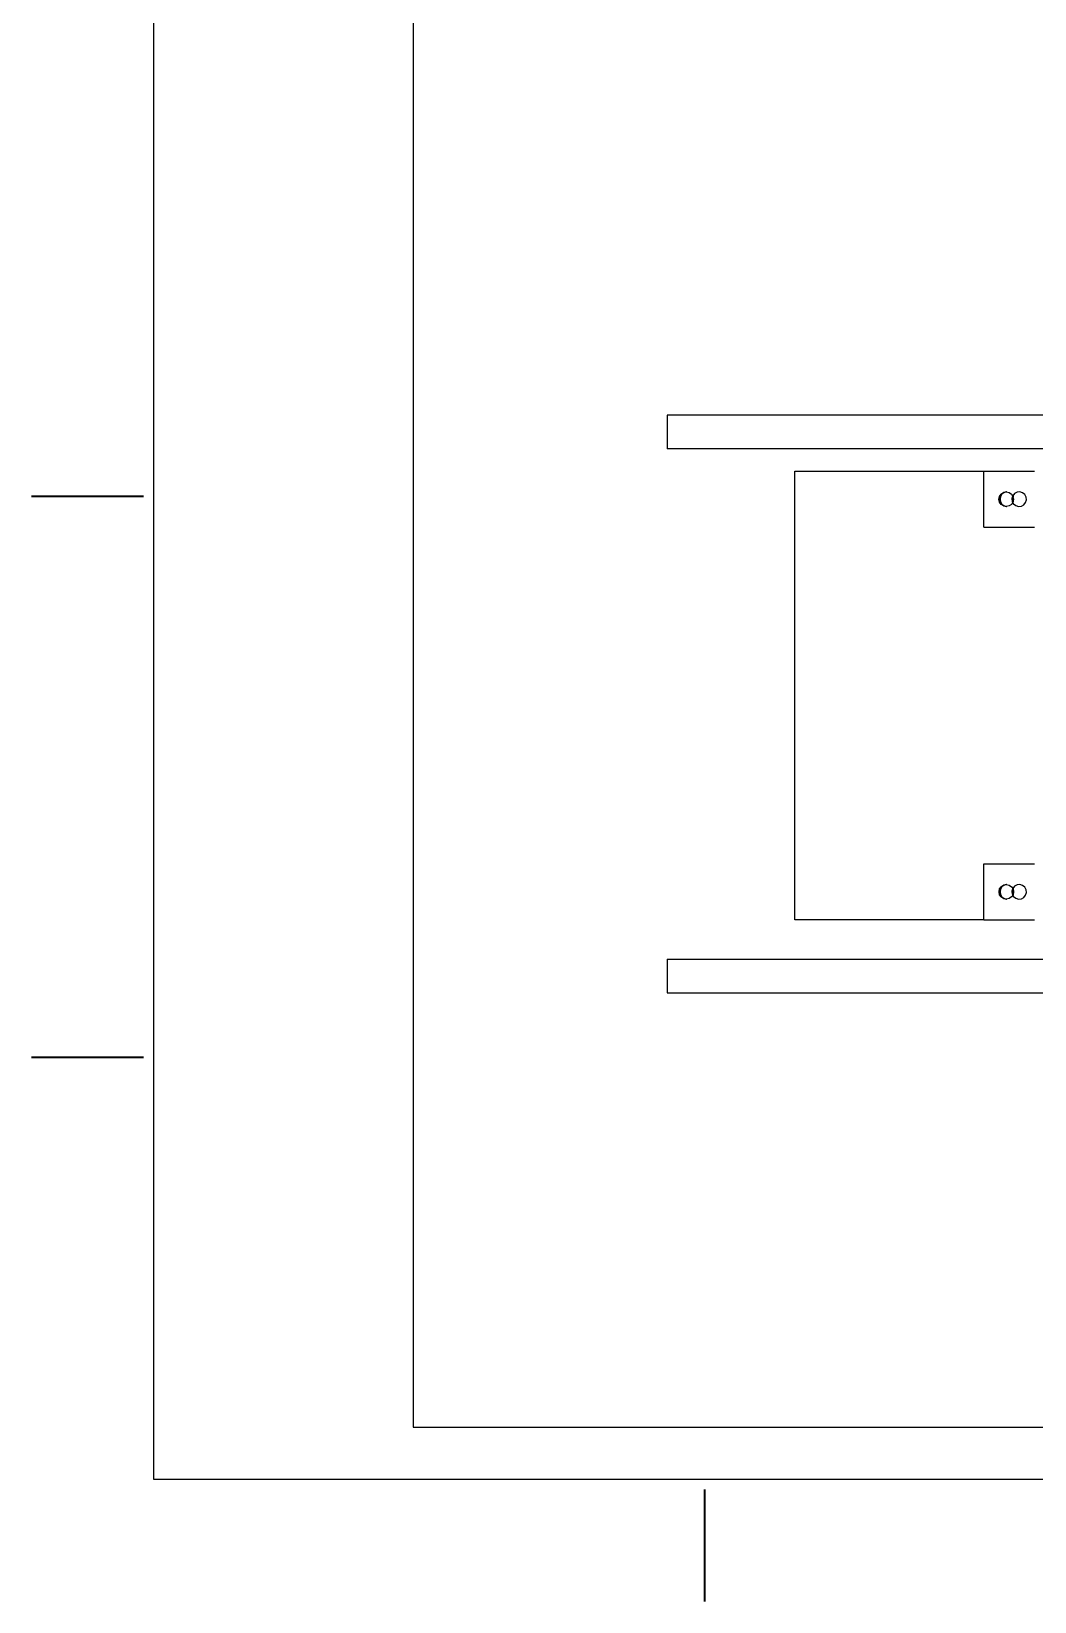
# Model space of a CAD drawing. Header units: millimetres. Extents: x 0 to 420, y 0 to 297.
# Drawn here: x 0 to 89.4, y 0 to 140 of the extents above; entities that cross this region are included whole.
import ezdxf

# ---------------------------------------------------------------- set-up
doc = ezdxf.new("R2010")
doc.units = ezdxf.units.MM
doc.styles.get("Standard").update_dxf_attribs({"font": 'hyswlongfangsong.ttf'})

# ---------------------------------------------------------------- blocks, each defined once
blk = doc.blocks.new('HH_FRAME_C429X297')
at = {"layer": 'HH_TITLE'}
for points in [[(0, 1), (428.88, 1), (428.88, 298), (0, 298)], [(25, 6), (423.88, 6), (423.88, 293), (25, 293)]]:
    blk.add_lwpolyline(points, close=True, dxfattribs=at)
for tag, p, height in [('SCALE', (399.41, 43), 3), ('TITLE', (287.09, 32.5), 5), ('DWG_NO', (362.33, 33.25), 3.5), ('STAGE', (399.41, 32), 3), ('MATERIAL', (255.84, 19.1), 2.8), ('WEIGHT', (291.84, 19.1), 2.8), ('VERSION', (327.84, 19.1), 2.8), ('DATE', (363.84, 19.1), 2.8), ('SHEET', (399.84, 19.1), 2.8), ('DESIGN', (255.84, 8.1), 2.8), ('CHECKED', (291.84, 8.1), 2.8), ('REVIEWED', (327.84, 8.1), 2.8), ('APPROVED', (363.84, 8.1), 2.8), ('COUNTERSIGN', (399.84, 8.1), 2.8)]:
    blk.add_attdef(tag, p, '', height=height, dxfattribs=at)

msp = doc.modelspace()

# ---------------------------------------------------------------- linework, layer by layer
at = {"color": 7, "linetype": 'Continuous', "lineweight": 25}
for p, q in [((56.68, 105.77), (56.68, 102.77)), ((142.81, 105.77), (56.68, 105.77)), ((142.81, 102.77), (56.68, 102.77)), ((68.04, 100.77), (84.9, 100.77)), ((68.04, 60.77), (68.04, 100.77)), ((84.9, 95.77), (84.9, 100.77)), ((84.9, 100.77), (89.42, 100.77)), ((84.9, 95.77), (89.42, 95.77)), ((84.9, 60.77), (84.9, 65.77)), ((84.9, 65.77), (89.42, 65.77)), ((84.9, 60.77), (68.04, 60.77)), ((84.9, 60.77), (89.42, 60.77)), ((56.68, 57.27), (56.68, 54.27)), ((56.68, 57.27), (142.81, 57.27)), ((56.68, 54.27), (142.81, 54.27))]:
    msp.add_line(p, q, dxfattribs=at)
at = {"color": 7, "linetype": 'Continuous', "lineweight": 35}
for p, q in [((10, 98.5), (0, 98.5)), ((10, 48.5), (0, 48.5)), ((60, 10), (60, 0))]:
    msp.add_line(p, q, dxfattribs=at)
at = {"color": 7, "linetype": 'Continuous', "flags": 128}
for points in [[(87.43, 98.08), (87.55, 97.86), (87.74, 97.7), (87.98, 97.62), (88.24, 97.65), (88.46, 97.77), (88.62, 97.97), (88.69, 98.21), (88.67, 98.46), (88.55, 98.68), (88.35, 98.84), (88.11, 98.92), (87.86, 98.89), (87.63, 98.77), (87.47, 98.58), (87.4, 98.33), (87.43, 98.08)], [(87.43, 63.08), (87.55, 62.86), (87.74, 62.7), (87.99, 62.62), (88.24, 62.65), (88.46, 62.77), (88.62, 62.97), (88.7, 63.21), (88.67, 63.46), (88.55, 63.68), (88.35, 63.84), (88.11, 63.92), (87.86, 63.89), (87.64, 63.77), (87.47, 63.58), (87.4, 63.33), (87.43, 63.08)]]:
    msp.add_lwpolyline(points, dxfattribs=at)
at = {"color": 7, "linetype": 'Continuous', "lineweight": 25, "flags": 128}
for points in [[(87.5, 98.51), (87.45, 98.27), (87.5, 98.03)], [(87.5, 63.51), (87.45, 63.27), (87.5, 63.03)], [(87.5, 63.03), (87.45, 63.27), (87.5, 63.51)], [(87.53, 63.14), (87.52, 63.27), (87.53, 63.4)]]:
    msp.add_lwpolyline(points, dxfattribs=at)
at = {"color": 7, "linetype": 'Continuous', "lineweight": 25}
for centre in [(86.89, 98.27), (86.9, 63.27)]:
    msp.add_circle(centre, 0.65, dxfattribs=at)
for centre, start, end in [((86.94, 98.27), 91.9285, 268.0715), ((86.95, 98.27), 92.4082, 267.5918), ((86.99, 98.27), 94.3288, 265.6712), ((88.05, 98.27), 152.4433, 207.5567), ((86.94, 63.27), 91.9334, 268.0666), ((86.95, 63.27), 92.4143, 267.5857), ((86.99, 63.27), 94.3398, 265.6602), ((88.05, 63.27), 152.5066, 207.4934)]:
    msp.add_arc(centre, 0.65, start, end, dxfattribs=at)
msp.add_open_spline([(87.52, 97.99), (87.51, 98.01), (87.46, 98.1), (87.44, 98.27), (87.46, 98.44), (87.51, 98.53), (87.53, 98.56)], degree=3, knots=[0, 0, 0, 0, 0.129612, 0.493335, 0.857059, 1, 1, 1, 1], dxfattribs=at)

# ---------------------------------------------------------------- block references
at = {"xscale": 0.9264214046822743, "yscale": 0.9264214046822743}
msp.add_blockref('HH_FRAME_C429X297', (10.87, 10), dxfattribs=at)

doc.saveas('drawing.dxf')
